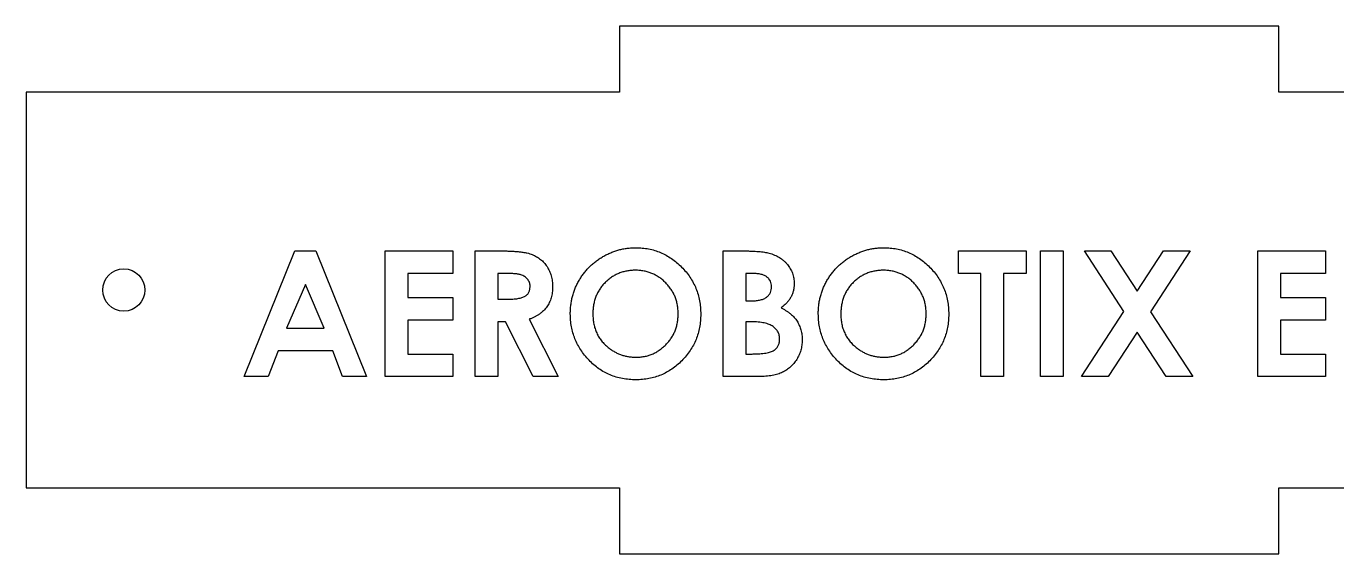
# Model space of a CAD drawing. Header units: millimetres. Extents: x -200 to 0, y -5 to 35.
# Drawn here: x -200 to -100.6, y -5 to 35 of the extents above; entities that cross this region are included whole.
import ezdxf

# ---------------------------------------------------------------- set-up
doc = ezdxf.new("R2010")
doc.units = ezdxf.units.MM

msp = doc.modelspace()

# ---------------------------------------------------------------- linework, layer by layer
at = {"color": 7, "linetype": 'Continuous', "lineweight": 25}
for p, q in [((-105, 35), (-155, 35)), ((-155, 35), (-155, 30)), ((-105, 30), (-105, 35)), ((-155, 30), (-200, 30)), ((-200, 30), (-200, 0)), ((-75, 30), (-105, 30)), ((-183.466, 8.438), (-179.617, 17.963)), ((-179.617, 17.963), (-178.032, 17.963)), ((-178.032, 17.963), (-174.185, 8.438)), ((-172.781, 8.438), (-172.781, 17.963)), ((-172.781, 17.963), (-167.652, 17.963)), ((-167.652, 17.963), (-167.652, 16.253)), ((-165.942, 8.438), (-165.942, 17.963)), ((-165.942, 17.963), (-163.95, 17.963)), ((-147.137, 8.438), (-147.137, 17.963)), ((-147.137, 17.963), (-145.61, 17.963)), ((-129.308, 16.253), (-129.308, 17.963)), ((-129.308, 17.963), (-124.179, 17.963)), ((-124.179, 17.963), (-124.179, 16.253)), ((-123.08, 8.438), (-123.08, 17.963)), ((-123.08, 17.963), (-121.37, 17.963)), ((-121.37, 17.963), (-121.37, 8.438)), ((-116.757, 13.358), (-119.754, 17.963)), ((-119.754, 17.963), (-117.739, 17.963)), ((-117.739, 17.963), (-115.749, 14.904)), ((-115.749, 14.904), (-113.755, 17.963)), ((-111.738, 17.963), (-114.742, 13.356)), ((-113.755, 17.963), (-111.738, 17.963)), ((-106.594, 8.438), (-106.594, 17.963)), ((-106.594, 17.963), (-101.465, 17.963)), ((-101.465, 17.963), (-101.465, 16.253)), ((-167.652, 16.253), (-171.071, 16.253)), ((-171.071, 16.253), (-171.071, 14.421)), ((-163.651, 16.253), (-164.233, 16.253)), ((-164.233, 16.253), (-164.233, 14.299)), ((-144.891, 16.253), (-145.427, 16.253)), ((-145.427, 16.253), (-145.427, 14.177)), ((-127.598, 16.253), (-129.308, 16.253)), ((-127.598, 8.438), (-127.598, 16.253)), ((-124.179, 16.253), (-125.888, 16.253)), ((-125.888, 16.253), (-125.888, 8.438)), ((-101.465, 16.253), (-104.885, 16.253)), ((-104.885, 16.253), (-104.885, 14.421)), ((-178.825, 15.408), (-180.253, 12.101)), ((-177.398, 12.101), (-178.825, 15.408)), ((-171.071, 14.421), (-167.652, 14.421)), ((-167.652, 14.421), (-167.652, 12.712)), ((-164.233, 14.299), (-163.567, 14.299)), ((-145.427, 14.177), (-144.973, 14.177)), ((-104.885, 14.421), (-101.465, 14.421)), ((-101.465, 14.421), (-101.465, 12.712)), ((-119.966, 8.438), (-116.757, 13.358)), ((-114.742, 13.356), (-111.54, 8.438)), ((-180.253, 12.101), (-177.398, 12.101)), ((-167.652, 12.712), (-171.071, 12.712)), ((-171.071, 12.712), (-171.071, 10.147)), ((-163.653, 12.589), (-164.233, 12.589)), ((-164.233, 12.589), (-164.233, 8.438)), ((-161.554, 8.438), (-163.653, 12.589)), ((-161.851, 12.784), (-159.653, 8.438)), ((-145.019, 12.589), (-145.427, 12.589)), ((-145.427, 12.589), (-145.427, 10.147)), ((-101.465, 12.712), (-104.885, 12.712)), ((-104.885, 12.712), (-104.885, 10.147)), ((-115.749, 11.811), (-117.949, 8.438)), ((-113.555, 8.438), (-115.749, 11.811)), ((-180.901, 10.391), (-181.642, 8.438)), ((-176.751, 10.391), (-180.901, 10.391)), ((-176.011, 8.438), (-176.751, 10.391)), ((-171.071, 10.147), (-167.652, 10.147)), ((-167.652, 10.147), (-167.652, 8.438)), ((-145.427, 10.147), (-144.935, 10.147)), ((-104.885, 10.147), (-101.465, 10.147)), ((-101.465, 10.147), (-101.465, 8.438)), ((-181.642, 8.438), (-183.466, 8.438)), ((-174.185, 8.438), (-176.011, 8.438)), ((-167.652, 8.438), (-172.781, 8.438)), ((-164.233, 8.438), (-165.942, 8.438)), ((-159.653, 8.438), (-161.554, 8.438)), ((-144.458, 8.438), (-147.137, 8.438)), ((-125.888, 8.438), (-127.598, 8.438)), ((-121.37, 8.438), (-123.08, 8.438)), ((-117.949, 8.438), (-119.966, 8.438)), ((-111.54, 8.438), (-113.555, 8.438)), ((-101.465, 8.438), (-106.594, 8.438)), ((-200, 0), (-155, 0)), ((-155, 0), (-155, -5)), ((-105, -5), (-105, 0)), ((-105, 0), (-75, 0)), ((-155, -5), (-105, -5))]:
    msp.add_line(p, q, dxfattribs=at)
msp.add_circle((-192.6, 15), 1.6, dxfattribs=at)
for points, knots in [([(-163.95, 17.963), (-163.819, 17.962), (-163.565, 17.961), (-163.2, 17.947), (-162.865, 17.927), (-162.559, 17.897), (-162.282, 17.857), (-162.034, 17.81), (-161.815, 17.756), (-161.624, 17.69), (-161.451, 17.614), (-161.29, 17.528), (-161.137, 17.431), (-160.993, 17.321), (-160.857, 17.2), (-160.729, 17.069), (-160.61, 16.925), (-160.502, 16.77), (-160.403, 16.607), (-160.316, 16.436), (-160.245, 16.257), (-160.182, 16.072), (-160.137, 15.878), (-160.106, 15.677), (-160.083, 15.47), (-160.081, 15.329), (-160.081, 15.257)], [0, 0, 0, 0, 0.072889, 0.140186, 0.202277, 0.258895, 0.310483, 0.357095, 0.398514, 0.435038, 0.469251, 0.502805, 0.53621, 0.569379, 0.602801, 0.636666, 0.670929, 0.705803, 0.741189, 0.776304, 0.812004, 0.847969, 0.884522, 0.921974, 0.960198, 1, 1, 1, 1]), ([(-158.738, 13.204), (-158.736, 13.316), (-158.733, 13.54), (-158.698, 13.872), (-158.648, 14.198), (-158.574, 14.515), (-158.484, 14.827), (-158.368, 15.131), (-158.235, 15.429), (-158.08, 15.719), (-157.908, 15.997), (-157.72, 16.263), (-157.515, 16.512), (-157.296, 16.748), (-157.06, 16.967), (-156.811, 17.174), (-156.543, 17.363), (-156.264, 17.538), (-155.974, 17.697), (-155.675, 17.831), (-155.372, 17.949), (-155.063, 18.042), (-154.749, 18.118), (-154.428, 18.168), (-154.102, 18.202), (-153.883, 18.205), (-153.773, 18.207)], [0, 0, 0, 0, 0.043114, 0.085683, 0.127594, 0.169059, 0.210432, 0.251811, 0.293444, 0.335381, 0.377477, 0.418688, 0.459873, 0.500873, 0.541873, 0.583212, 0.624763, 0.666988, 0.70937, 0.751103, 0.792568, 0.833545, 0.874827, 0.916018, 0.957859, 1, 1, 1, 1]), ([(-153.773, 18.207), (-153.607, 18.202), (-153.28, 18.194), (-152.799, 18.123), (-152.336, 18.008), (-151.89, 17.849), (-151.463, 17.64), (-151.054, 17.387), (-150.663, 17.087), (-150.295, 16.746), (-149.955, 16.375), (-149.66, 15.975), (-149.409, 15.558), (-149.2, 15.121), (-149.041, 14.661), (-148.93, 14.182), (-148.859, 13.684), (-148.85, 13.344), (-148.846, 13.171)], [0, 0, 0, 0, 0.063396, 0.125157, 0.185649, 0.245977, 0.306108, 0.367351, 0.429902, 0.49454, 0.559373, 0.62241, 0.684357, 0.745807, 0.80743, 0.869996, 0.933928, 1, 1, 1, 1]), ([(-145.61, 17.963), (-145.503, 17.963), (-145.296, 17.963), (-144.998, 17.952), (-144.721, 17.939), (-144.467, 17.923), (-144.235, 17.897), (-144.026, 17.87), (-143.838, 17.836), (-143.722, 17.807), (-143.668, 17.793)], [0, 0, 0, 0, 0.163996, 0.317329, 0.45806, 0.589158, 0.707952, 0.816322, 0.913585, 1, 1, 1, 1]), ([(-139.932, 13.204), (-139.93, 13.316), (-139.927, 13.54), (-139.893, 13.872), (-139.843, 14.198), (-139.768, 14.515), (-139.679, 14.827), (-139.562, 15.131), (-139.429, 15.429), (-139.274, 15.719), (-139.102, 15.997), (-138.914, 16.263), (-138.71, 16.512), (-138.49, 16.748), (-138.254, 16.967), (-138.005, 17.174), (-137.738, 17.363), (-137.458, 17.538), (-137.168, 17.697), (-136.869, 17.831), (-136.567, 17.949), (-136.257, 18.042), (-135.943, 18.118), (-135.622, 18.168), (-135.297, 18.202), (-135.077, 18.205), (-134.967, 18.207)], [0, 0, 0, 0, 0.043114, 0.085683, 0.127594, 0.169059, 0.210432, 0.251811, 0.293444, 0.335381, 0.377477, 0.418688, 0.459873, 0.500873, 0.541873, 0.583212, 0.624763, 0.666988, 0.70937, 0.751103, 0.792568, 0.833545, 0.874827, 0.916018, 0.957859, 1, 1, 1, 1]), ([(-134.967, 18.207), (-134.801, 18.202), (-134.474, 18.194), (-133.994, 18.123), (-133.53, 18.008), (-133.085, 17.849), (-132.658, 17.64), (-132.248, 17.387), (-131.857, 17.087), (-131.489, 16.746), (-131.149, 16.375), (-130.854, 15.975), (-130.603, 15.558), (-130.394, 15.121), (-130.236, 14.661), (-130.124, 14.182), (-130.053, 13.684), (-130.045, 13.344), (-130.04, 13.171)], [0, 0, 0, 0, 0.063396, 0.125157, 0.185649, 0.245977, 0.306108, 0.367351, 0.429902, 0.49454, 0.559373, 0.62241, 0.684357, 0.745807, 0.80743, 0.869996, 0.933928, 1, 1, 1, 1]), ([(-143.668, 17.793), (-143.596, 17.773), (-143.456, 17.734), (-143.254, 17.656), (-143.063, 17.569), (-142.883, 17.469), (-142.714, 17.357), (-142.558, 17.229), (-142.41, 17.093), (-142.277, 16.944), (-142.156, 16.786), (-142.052, 16.619), (-141.961, 16.447), (-141.888, 16.267), (-141.833, 16.079), (-141.793, 15.885), (-141.767, 15.684), (-141.765, 15.548), (-141.763, 15.478)], [0, 0, 0, 0, 0.06875, 0.134909, 0.199721, 0.262974, 0.325357, 0.387336, 0.449407, 0.511118, 0.572473, 0.633077, 0.692861, 0.752561, 0.812738, 0.873479, 0.935776, 1, 1, 1, 1]), ([(-161.79, 15.28), (-161.792, 15.33), (-161.796, 15.429), (-161.834, 15.572), (-161.894, 15.704), (-161.977, 15.825), (-162.08, 15.931), (-162.2, 16.025), (-162.337, 16.099), (-162.464, 16.147), (-162.579, 16.176), (-162.683, 16.198), (-162.804, 16.214), (-162.941, 16.23), (-163.095, 16.24), (-163.265, 16.248), (-163.452, 16.251), (-163.583, 16.252), (-163.651, 16.253)], [0, 0, 0, 0, 0.063769, 0.125262, 0.185414, 0.246807, 0.309422, 0.372533, 0.437733, 0.50575, 0.544013, 0.58837, 0.640389, 0.697897, 0.763272, 0.834979, 0.913874, 1, 1, 1, 1]), ([(-153.799, 16.497), (-153.911, 16.494), (-154.131, 16.488), (-154.454, 16.443), (-154.763, 16.371), (-155.058, 16.267), (-155.34, 16.135), (-155.609, 15.975), (-155.862, 15.781), (-156.101, 15.564), (-156.317, 15.323), (-156.508, 15.064), (-156.668, 14.788), (-156.801, 14.498), (-156.902, 14.191), (-156.974, 13.868), (-157.019, 13.529), (-157.025, 13.299), (-157.028, 13.181)], [0, 0, 0, 0, 0.064609, 0.127512, 0.188521, 0.248708, 0.308598, 0.368812, 0.429888, 0.492802, 0.555743, 0.617485, 0.678969, 0.740198, 0.80236, 0.866245, 0.931707, 1, 1, 1, 1]), ([(-150.556, 13.194), (-150.559, 13.308), (-150.565, 13.531), (-150.609, 13.859), (-150.684, 14.173), (-150.787, 14.474), (-150.919, 14.762), (-151.083, 15.036), (-151.277, 15.296), (-151.497, 15.541), (-151.737, 15.765), (-151.994, 15.96), (-152.262, 16.129), (-152.546, 16.261), (-152.841, 16.367), (-153.149, 16.444), (-153.47, 16.488), (-153.689, 16.494), (-153.799, 16.497)], [0, 0, 0, 0, 0.065939, 0.129791, 0.192175, 0.253617, 0.314719, 0.376282, 0.438973, 0.503175, 0.567329, 0.629651, 0.69065, 0.751238, 0.811754, 0.872788, 0.93554, 1, 1, 1, 1]), ([(-143.473, 15.249), (-143.476, 15.323), (-143.483, 15.466), (-143.554, 15.666), (-143.665, 15.843), (-143.795, 15.965), (-143.918, 16.048), (-144.024, 16.102), (-144.139, 16.151), (-144.267, 16.189), (-144.407, 16.217), (-144.558, 16.237), (-144.721, 16.251), (-144.833, 16.252), (-144.891, 16.253)], [0, 0, 0, 0, 0.112332, 0.217189, 0.320776, 0.429446, 0.48689, 0.547348, 0.610552, 0.67854, 0.751006, 0.828563, 0.911494, 1, 1, 1, 1]), ([(-134.994, 16.497), (-135.105, 16.494), (-135.325, 16.488), (-135.648, 16.443), (-135.957, 16.371), (-136.253, 16.267), (-136.534, 16.135), (-136.803, 15.975), (-137.056, 15.781), (-137.295, 15.564), (-137.511, 15.323), (-137.702, 15.064), (-137.862, 14.788), (-137.996, 14.498), (-138.096, 14.191), (-138.168, 13.868), (-138.213, 13.529), (-138.219, 13.299), (-138.222, 13.181)], [0, 0, 0, 0, 0.064609, 0.127512, 0.188521, 0.248708, 0.308598, 0.368812, 0.429888, 0.492802, 0.555743, 0.617485, 0.678969, 0.740198, 0.80236, 0.866245, 0.931707, 1, 1, 1, 1]), ([(-131.75, 13.194), (-131.753, 13.308), (-131.759, 13.531), (-131.803, 13.859), (-131.878, 14.173), (-131.982, 14.474), (-132.114, 14.762), (-132.277, 15.036), (-132.471, 15.296), (-132.691, 15.541), (-132.931, 15.765), (-133.188, 15.96), (-133.456, 16.129), (-133.74, 16.261), (-134.035, 16.367), (-134.343, 16.444), (-134.664, 16.488), (-134.883, 16.494), (-134.994, 16.497)], [0, 0, 0, 0, 0.065939, 0.129791, 0.192175, 0.253617, 0.314719, 0.376282, 0.438973, 0.503175, 0.567329, 0.629651, 0.69065, 0.751238, 0.811754, 0.872788, 0.93554, 1, 1, 1, 1]), ([(-163.567, 14.299), (-163.485, 14.3), (-163.329, 14.302), (-163.105, 14.31), (-162.902, 14.329), (-162.718, 14.354), (-162.553, 14.383), (-162.408, 14.424), (-162.281, 14.468), (-162.173, 14.523), (-162.082, 14.585), (-162.002, 14.655), (-161.937, 14.737), (-161.883, 14.827), (-161.841, 14.928), (-161.81, 15.037), (-161.793, 15.155), (-161.791, 15.237), (-161.79, 15.28)], [0, 0, 0, 0, 0.10554, 0.202086, 0.290685, 0.370553, 0.44267, 0.507675, 0.565573, 0.616455, 0.663331, 0.708862, 0.753412, 0.798515, 0.845064, 0.893873, 0.944708, 1, 1, 1, 1]), ([(-160.081, 15.257), (-160.083, 15.182), (-160.086, 15.035), (-160.104, 14.818), (-160.138, 14.611), (-160.19, 14.414), (-160.248, 14.225), (-160.327, 14.047), (-160.415, 13.877), (-160.52, 13.717), (-160.635, 13.565), (-160.769, 13.427), (-160.913, 13.294), (-161.076, 13.174), (-161.249, 13.061), (-161.437, 12.958), (-161.638, 12.864), (-161.779, 12.811), (-161.851, 12.784)], [0, 0, 0, 0, 0.0687413, 0.1347891, 0.198536, 0.2603857, 0.3209616, 0.3799038, 0.4385029, 0.4961543, 0.5542655, 0.6127488, 0.6725134, 0.7336464, 0.7967896, 0.8619357, 0.9293977, 1, 1, 1, 1]), ([(-144.973, 14.177), (-144.911, 14.177), (-144.792, 14.179), (-144.62, 14.192), (-144.46, 14.215), (-144.313, 14.247), (-144.176, 14.287), (-144.053, 14.336), (-143.941, 14.395), (-143.812, 14.484), (-143.676, 14.614), (-143.556, 14.802), (-143.485, 15.018), (-143.477, 15.171), (-143.473, 15.249)], [0, 0, 0, 0, 0.088776, 0.171377, 0.248114, 0.321161, 0.388033, 0.452091, 0.512268, 0.568866, 0.676936, 0.781012, 0.886918, 1, 1, 1, 1]), ([(-141.763, 15.478), (-141.767, 15.389), (-141.773, 15.214), (-141.814, 14.956), (-141.891, 14.712), (-141.992, 14.478), (-142.128, 14.255), (-142.302, 14.042), (-142.51, 13.833), (-142.669, 13.708), (-142.752, 13.643)], [0, 0, 0, 0, 0.12327, 0.242641, 0.359427, 0.47555, 0.593898, 0.720202, 0.854465, 1, 1, 1, 1]), ([(-153.759, 8.193), (-153.935, 8.197), (-154.279, 8.205), (-154.783, 8.279), (-155.265, 8.391), (-155.723, 8.558), (-156.16, 8.766), (-156.573, 9.023), (-156.962, 9.328), (-157.325, 9.672), (-157.655, 10.049), (-157.945, 10.448), (-158.19, 10.864), (-158.39, 11.299), (-158.547, 11.75), (-158.658, 12.219), (-158.724, 12.706), (-158.733, 13.036), (-158.738, 13.204)], [0, 0, 0, 0, 0.066749, 0.131152, 0.193732, 0.255326, 0.316388, 0.378027, 0.440406, 0.504557, 0.568658, 0.630986, 0.692288, 0.752615, 0.8132, 0.874016, 0.936158, 1, 1, 1, 1]), ([(-157.028, 13.181), (-157.024, 13.05), (-157.016, 12.795), (-156.963, 12.421), (-156.872, 12.069), (-156.74, 11.739), (-156.577, 11.427), (-156.373, 11.139), (-156.134, 10.871), (-155.95, 10.715), (-155.856, 10.636)], [0, 0, 0, 0, 0.134807, 0.264199, 0.388462, 0.509942, 0.63041, 0.750671, 0.873455, 1, 1, 1, 1]), ([(-153.765, 9.903), (-153.656, 9.906), (-153.44, 9.912), (-153.123, 9.956), (-152.82, 10.031), (-152.528, 10.135), (-152.248, 10.269), (-151.982, 10.434), (-151.729, 10.628), (-151.491, 10.848), (-151.272, 11.09), (-151.082, 11.351), (-150.917, 11.623), (-150.786, 11.911), (-150.681, 12.212), (-150.61, 12.528), (-150.564, 12.857), (-150.559, 13.08), (-150.556, 13.194)], [0, 0, 0, 0, 0.064147, 0.126212, 0.186841, 0.246936, 0.307256, 0.368151, 0.430071, 0.493875, 0.557981, 0.62087, 0.682525, 0.744036, 0.805889, 0.868968, 0.933247, 1, 1, 1, 1]), ([(-148.846, 13.171), (-148.851, 13.001), (-148.859, 12.664), (-148.927, 12.17), (-149.04, 11.696), (-149.196, 11.242), (-149.401, 10.808), (-149.647, 10.394), (-149.942, 10.002), (-150.275, 9.632), (-150.641, 9.297), (-151.029, 9.002), (-151.436, 8.751), (-151.863, 8.546), (-152.31, 8.387), (-152.777, 8.275), (-153.262, 8.206), (-153.592, 8.198), (-153.759, 8.193)], [0, 0, 0, 0, 0.065722, 0.129508, 0.191722, 0.253161, 0.314316, 0.375952, 0.43862, 0.502973, 0.567129, 0.629552, 0.690477, 0.751072, 0.811668, 0.872929, 0.935501, 1, 1, 1, 1]), ([(-142.752, 13.643), (-142.685, 13.608), (-142.553, 13.541), (-142.366, 13.431), (-142.193, 13.313), (-142.033, 13.191), (-141.889, 13.059), (-141.756, 12.925), (-141.64, 12.781), (-141.537, 12.632), (-141.446, 12.476), (-141.368, 12.313), (-141.302, 12.143), (-141.245, 11.967), (-141.204, 11.784), (-141.176, 11.593), (-141.155, 11.397), (-141.154, 11.263), (-141.153, 11.195)], [0, 0, 0, 0, 0.072791, 0.142723, 0.209491, 0.274716, 0.336886, 0.397686, 0.457054, 0.515313, 0.572822, 0.630776, 0.689505, 0.748743, 0.809225, 0.870715, 0.934265, 1, 1, 1, 1]), ([(-134.954, 8.193), (-135.129, 8.197), (-135.473, 8.205), (-135.977, 8.279), (-136.459, 8.391), (-136.917, 8.558), (-137.354, 8.766), (-137.767, 9.023), (-138.156, 9.328), (-138.52, 9.672), (-138.849, 10.049), (-139.139, 10.448), (-139.384, 10.864), (-139.584, 11.299), (-139.741, 11.75), (-139.852, 12.219), (-139.918, 12.706), (-139.927, 13.036), (-139.932, 13.204)], [0, 0, 0, 0, 0.066749, 0.131152, 0.193732, 0.255326, 0.316388, 0.378027, 0.440406, 0.504557, 0.568658, 0.630986, 0.692288, 0.752615, 0.8132, 0.874016, 0.936158, 1, 1, 1, 1]), ([(-138.222, 13.181), (-138.218, 13.05), (-138.211, 12.795), (-138.157, 12.421), (-138.066, 12.069), (-137.934, 11.739), (-137.771, 11.427), (-137.568, 11.139), (-137.328, 10.871), (-137.144, 10.715), (-137.051, 10.636)], [0, 0, 0, 0, 0.134807, 0.264199, 0.388462, 0.509942, 0.63041, 0.750671, 0.873455, 1, 1, 1, 1]), ([(-134.959, 9.903), (-134.85, 9.906), (-134.634, 9.912), (-134.318, 9.956), (-134.014, 10.031), (-133.722, 10.135), (-133.443, 10.269), (-133.177, 10.434), (-132.924, 10.628), (-132.685, 10.848), (-132.466, 11.09), (-132.276, 11.351), (-132.111, 11.623), (-131.98, 11.911), (-131.875, 12.212), (-131.804, 12.528), (-131.759, 12.857), (-131.753, 13.08), (-131.75, 13.194)], [0, 0, 0, 0, 0.064147, 0.126212, 0.186841, 0.246936, 0.307256, 0.368151, 0.430071, 0.493875, 0.557981, 0.62087, 0.682525, 0.744036, 0.805889, 0.868968, 0.933247, 1, 1, 1, 1]), ([(-130.04, 13.171), (-130.045, 13.001), (-130.054, 12.664), (-130.121, 12.17), (-130.235, 11.696), (-130.391, 11.242), (-130.595, 10.808), (-130.842, 10.394), (-131.137, 10.002), (-131.469, 9.632), (-131.835, 9.297), (-132.223, 9.002), (-132.631, 8.751), (-133.058, 8.546), (-133.505, 8.387), (-133.971, 8.275), (-134.456, 8.206), (-134.786, 8.198), (-134.954, 8.193)], [0, 0, 0, 0, 0.065722, 0.129508, 0.191722, 0.253161, 0.314316, 0.375952, 0.43862, 0.502973, 0.567129, 0.629552, 0.690477, 0.751072, 0.811668, 0.872929, 0.935501, 1, 1, 1, 1]), ([(-142.863, 11.261), (-142.864, 11.312), (-142.867, 11.41), (-142.889, 11.553), (-142.931, 11.687), (-142.983, 11.814), (-143.056, 11.931), (-143.142, 12.042), (-143.246, 12.142), (-143.363, 12.237), (-143.5, 12.321), (-143.656, 12.394), (-143.833, 12.455), (-144.03, 12.503), (-144.248, 12.544), (-144.487, 12.568), (-144.746, 12.587), (-144.926, 12.588), (-145.019, 12.589)], [0, 0, 0, 0, 0.0528263, 0.1028915, 0.1516981, 0.1995776, 0.2472236, 0.2957231, 0.3462538, 0.3985072, 0.4542902, 0.5140416, 0.5790927, 0.6500371, 0.727451, 0.811452, 0.9024759, 1, 1, 1, 1]), ([(-144.935, 10.147), (-144.837, 10.148), (-144.65, 10.149), (-144.382, 10.162), (-144.138, 10.185), (-143.92, 10.214), (-143.726, 10.253), (-143.557, 10.303), (-143.411, 10.359), (-143.289, 10.427), (-143.189, 10.506), (-143.099, 10.587), (-143.026, 10.68), (-142.968, 10.782), (-142.918, 10.889), (-142.887, 11.007), (-142.864, 11.131), (-142.863, 11.217), (-142.863, 11.261)], [0, 0, 0, 0, 0.109567, 0.210657, 0.302002, 0.385143, 0.459013, 0.524719, 0.583227, 0.634208, 0.681186, 0.726275, 0.770113, 0.81408, 0.857994, 0.903339, 0.950545, 1, 1, 1, 1]), ([(-141.153, 11.195), (-141.158, 11.065), (-141.169, 10.808), (-141.246, 10.431), (-141.381, 10.073), (-141.561, 9.737), (-141.783, 9.431), (-142.038, 9.164), (-142.324, 8.937), (-142.588, 8.784), (-142.817, 8.681), (-143.006, 8.618), (-143.209, 8.559), (-143.43, 8.518), (-143.664, 8.48), (-143.915, 8.457), (-144.181, 8.441), (-144.363, 8.439), (-144.458, 8.438)], [0, 0, 0, 0, 0.080259, 0.158391, 0.236258, 0.315105, 0.393222, 0.468731, 0.542781, 0.617708, 0.656365, 0.69708, 0.740697, 0.786729, 0.835579, 0.88725, 0.941898, 1, 1, 1, 1]), ([(-155.856, 10.636), (-155.78, 10.577), (-155.628, 10.461), (-155.386, 10.313), (-155.137, 10.185), (-154.879, 10.082), (-154.612, 10.002), (-154.337, 9.945), (-154.054, 9.909), (-153.862, 9.905), (-153.765, 9.903)], [0, 0, 0, 0, 0.127991, 0.253098, 0.376184, 0.498936, 0.621526, 0.745707, 0.871575, 1, 1, 1, 1]), ([(-137.051, 10.636), (-136.974, 10.577), (-136.822, 10.461), (-136.58, 10.313), (-136.331, 10.185), (-136.073, 10.082), (-135.806, 10.002), (-135.531, 9.945), (-135.248, 9.909), (-135.056, 9.905), (-134.959, 9.903)], [0, 0, 0, 0, 0.127991, 0.253098, 0.376184, 0.498936, 0.621526, 0.745707, 0.871575, 1, 1, 1, 1])]:
    msp.add_open_spline(points, degree=3, knots=knots, dxfattribs=at)

doc.saveas('drawing.dxf')
